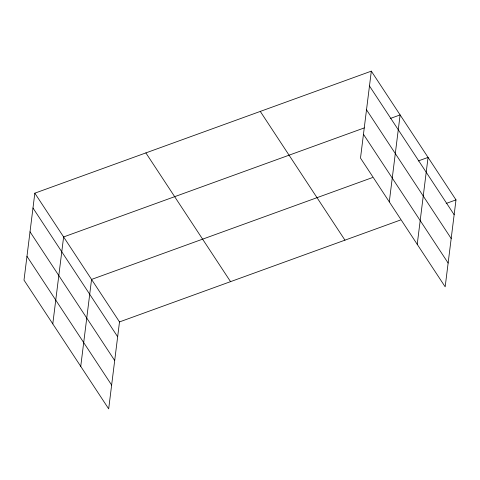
<?xml version="1.0" encoding="UTF-8"?>
<svg xmlns="http://www.w3.org/2000/svg" width="480" height="480" viewBox="0 0 480 480"><rect width="100%" height="100%" fill="white"/><g stroke="black" fill="none" stroke-linecap="round" stroke-linejoin="round"><path stroke-width="0.72" d="M34.83 193.176L24 280.116L108.678 408.852L119.502 321.918L34.83 193.176L371.322 71.148L456 199.884L445.17 286.824L360.498 158.082L371.322 71.148M52.788 323.886L63.618 236.946L364.272 127.914M80.736 366.372L91.56 279.432L372.534 177.54M389.286 201.858L400.116 114.918L390.276 118.488M417.228 244.338L428.058 157.404L418.218 160.968M119.502 321.918L400.476 220.02M446.16 203.454L456 199.884M369.474 85.98L454.152 214.722M366.51 109.776L451.188 238.518M363.456 134.292L448.134 263.034M260.28 111.414L344.958 240.156M145.872 152.904L230.55 281.646M32.982 208.014L117.654 336.756M30.018 231.804L114.696 360.546M26.964 256.32L111.642 385.062"/></g></svg>
